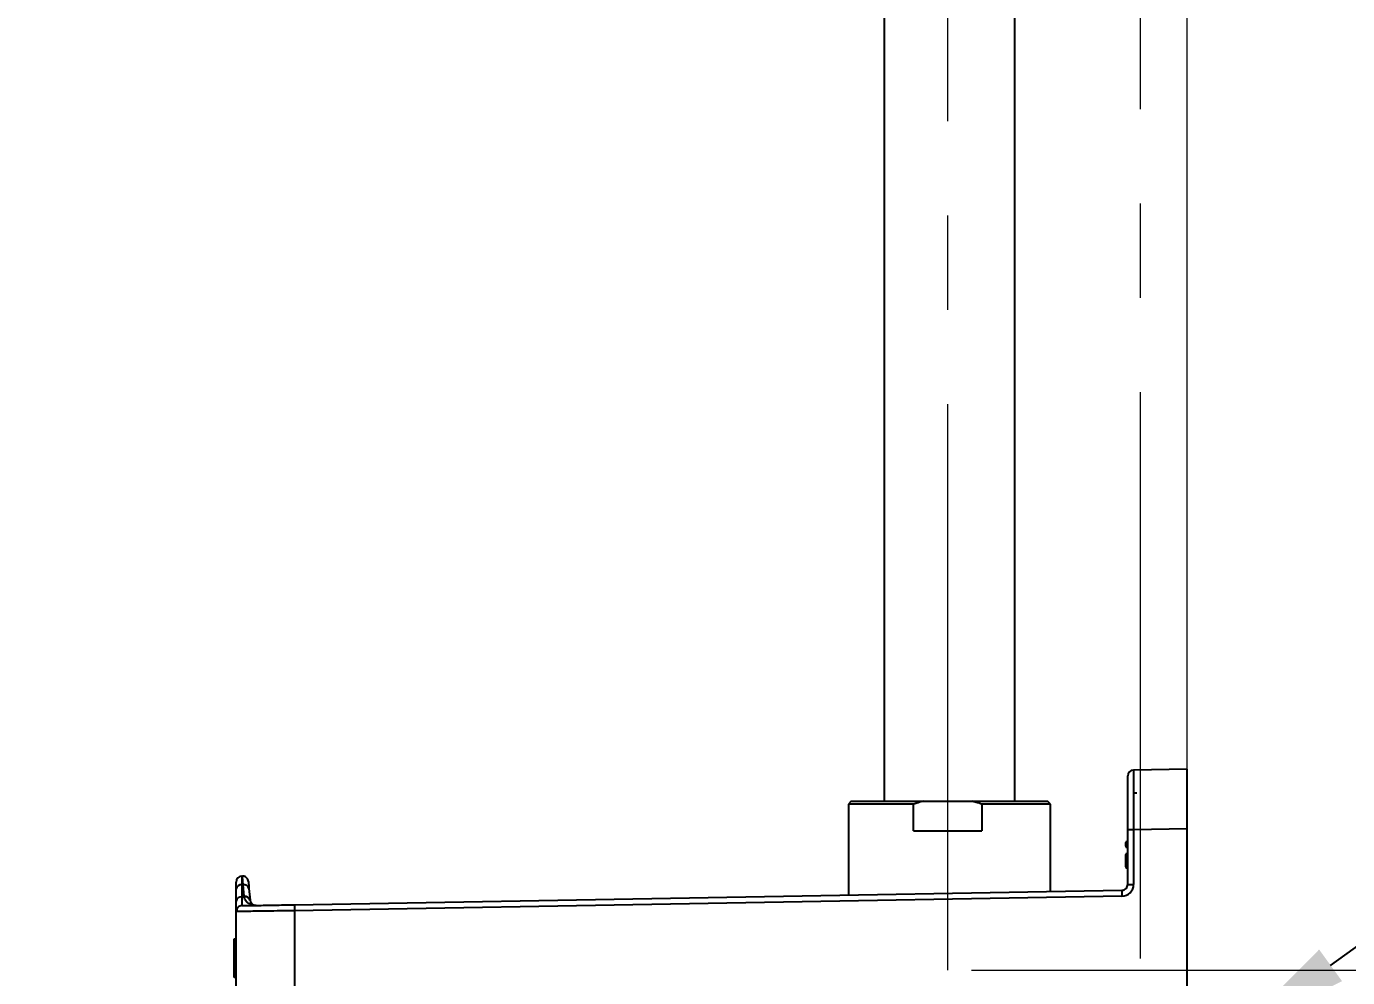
# Model space of a CAD drawing. Extents: x -2463 to 697, y 0 to 2315.
# Drawn here: x -692.6 to -470.4, y 510.6 to 670.6 of the extents above; entities that cross this region are included whole.
import ezdxf
from ezdxf import colors
from ezdxf.entities.mleader import LeaderData, LeaderLine
from ezdxf.math import Vec2, Vec3

# ---------------------------------------------------------------- set-up
doc = ezdxf.new("R2010")
doc.units = 0
doc.header["$LTSCALE"] = 10
doc.header["$MEASUREMENT"] = 0
doc.header["$PDMODE"] = 3
doc.header["$PDSIZE"] = -10
doc.linetypes.add('CENTER2', pattern=[28.575, 19.05, -3.175, 3.175, -3.175])
doc.layers.get('0').update_dxf_attribs({"linetype": 'CONTINUOUS'})
doc.layers.get('DEFPOINTS').update_dxf_attribs({"linetype": 'CONTINUOUS'})
doc.layers.add('Cneter', color=1, linetype='CENTER2', lineweight=13)
doc.layers.add('치수선', color=7, linetype='CONTINUOUS', lineweight=20)
doc.styles.add('Daelim Dimension', font='NanumGothic.ttf')
doc.styles.get("Standard").update_dxf_attribs({"font": 'SYMBOL'})
doc.dimstyles.new('DEFAULT', dxfattribs={"dimscale": 2, "dimtxt": 2, "dimasz": 2, "dimexe": 0, "dimexo": 2, "dimgap": 1, "dimtad": 1, "dimdec": 1, "dimzin": 9, "dimdsep": 46, "dimtxsty": 'Daelim Dimension', "dimcen": 0.5, "dimclrd": 252, "dimclre": 252, "dimclrt": 3, "dimadec": 1, "dimazin": 0, "dimtfac": 1, "dimtdec": 1, "dimtix": 1, "dimtmove": 0, "dimatfit": 3, "dimfxl": 1, "dimtolj": 1, "dimtzin": 1, "dimlwd": 9, "dimlwe": 9, "dimarcsym": 0})

# ---------------------------------------------------------------- blocks, each defined once
blk = doc.blocks.new('*D32')
at = {"color": 5, "lineweight": 9, "ltscale": 0.5, "transparency": 16777216}
for p, q in [((-533.66, 1313.24), (-386.86, 1313.24)), ((-388.86, 519.78), (-388.86, 1305.24)), ((-533.66, 511.78), (-386.86, 511.78))]:
    blk.add_line(p, q, dxfattribs=at)
at = {"color": 5, "ltscale": 0.5, "transparency": 16777216}
for points in [[(-390.19, 1305.24), (-387.53, 1305.24), (-388.86, 1313.24)], [(-390.19, 519.78), (-387.53, 519.78), (-388.86, 511.78)]]:
    blk.add_solid(points, dxfattribs=at)
at = {"layer": 'DEFPOINTS', "color": 0, "ltscale": 0.5, "transparency": 16777216}
for p in [(-537.66, 1313.24), (-388.86, 1313.24), (-537.66, 511.78)]:
    blk.add_point(p, dxfattribs=at)
at = {"color": 7, "ltscale": 0.5, "transparency": 16777216, "insert": (-404.75, 912.51), "char_height": 20, "attachment_point": 5, "rotation": 90, "style": 'Daelim Dimension'}
blk.add_mtext('\\A1;기본 파이프 길이 : 1,000', dxfattribs=at)
blk = doc.blocks.new('*D33')
at = {"color": 5, "lineweight": 9, "ltscale": 0.5, "transparency": 16777216}
for p, q in [((-885.08, 1497.18), (-314.18, 1497.18)), ((-316.18, 1489.18), (-316.18, 498.23)), ((-466.02, 490.23), (-314.18, 490.23))]:
    blk.add_line(p, q, dxfattribs=at)
at = {"color": 5, "ltscale": 0.5, "transparency": 16777216}
for points in [[(-317.51, 1489.18), (-314.84, 1489.18), (-316.18, 1497.18)], [(-317.51, 498.23), (-314.84, 498.23), (-316.18, 490.23)]]:
    blk.add_solid(points, dxfattribs=at)
at = {"layer": 'DEFPOINTS', "color": 0, "ltscale": 0.5, "transparency": 16777216}
for p in [(-889.08, 1497.18), (-470.02, 490.23), (-316.18, 490.23)]:
    blk.add_point(p, dxfattribs=at)
at = {"color": 7, "ltscale": 0.5, "transparency": 16777216, "insert": (-331.88, 993.71), "char_height": 20, "attachment_point": 5, "rotation": 90, "style": 'Daelim Dimension'}
blk.add_mtext('\\A1;(1140~1330)', dxfattribs=at)

msp = doc.modelspace()

# ---------------------------------------------------------------- linework, layer by layer
at = {"color": 7, "linetype": 'Continuous', "lineweight": 25}
for p, q in [((-548.38, 781.21), (-548.38, 540.23)), ((-526.38, 540.23), (-526.38, 723.33)), ((-497.38, 545.63), (-506.4, 545.47)), ((-497.38, 535.63), (-497.38, 545.63)), ((-553.88, 540.23), (-554.38, 539.73)), ((-553.88, 540.23), (-541.69, 540.23)), ((-541.69, 540.23), (-533.63, 540.23)), ((-533.63, 540.23), (-520.88, 540.23)), ((-520.38, 539.73), (-520.88, 540.23)), ((-506.41, 541.63), (-505.88, 541.63)), ((-554.38, 539.73), (-554.38, 524.43)), ((-543.41, 539.73), (-554.38, 539.73)), ((-543.41, 535.23), (-543.41, 539.73)), ((-531.92, 539.73), (-531.92, 535.23)), ((-520.38, 539.73), (-531.92, 539.73)), ((-520.38, 525.02), (-520.38, 539.73)), ((-506.4, 535.47), (-497.38, 535.63)), ((-497.38, 444.84), (-497.38, 535.63)), ((-543.41, 535.23), (-531.92, 535.23)), ((-507.48, 533.45), (-507.48, 533.05)), ((-507.48, 533.45), (-507.38, 533.45)), ((-507.38, 526.23), (-507.38, 535.47)), ((-507.38, 535.47), (-506.4, 535.47)), ((-506.4, 535.47), (-506.4, 526.23)), ((-507.68, 533.05), (-507.68, 533.25)), ((-507.68, 533.05), (-507.48, 533.05)), ((-507.68, 532.85), (-507.68, 533.05)), ((-507.68, 532.65), (-507.68, 532.85)), ((-507.68, 532.85), (-507.48, 532.85)), ((-507.68, 531.06), (-507.68, 531.25)), ((-507.48, 533.05), (-507.48, 532.85)), ((-507.38, 533.05), (-507.48, 533.05)), ((-507.48, 532.85), (-507.48, 532.45)), ((-507.48, 532.85), (-507.38, 532.85)), ((-507.38, 532.45), (-507.48, 532.45)), ((-507.48, 531.45), (-507.48, 530.88)), ((-507.48, 531.45), (-507.38, 531.45)), ((-507.68, 529.19), (-507.68, 531.06)), ((-507.68, 529.18), (-507.68, 529.19)), ((-507.38, 530.88), (-507.48, 530.88)), ((-507.48, 530.88), (-507.48, 529.01)), ((-507.48, 529.01), (-507.38, 529.01)), ((-507.48, 528.98), (-507.38, 528.98)), ((-656.38, 527.63), (-656.38, 526.17)), ((-656.38, 527.63), (-656.3, 527.63)), ((-657.38, 525.46), (-657.38, 526.63)), ((-657.38, 523.41), (-657.38, 525.46)), ((-656.38, 526.17), (-656.38, 524.11)), ((-656.2, 526.17), (-656.38, 526.17)), ((-656.03, 524.22), (-656.2, 526.17)), ((-655.2, 525.55), (-655.03, 523.6)), ((-647.56, 522.8), (-508.37, 525.23)), ((-507.38, 526.23), (-506.4, 526.23)), ((-657.38, 521.65), (-657.38, 523.41)), ((-656.38, 524.11), (-656.02, 524.12)), ((-508.37, 524.23), (-647.56, 521.8)), ((-657.38, 447.61), (-657.38, 521.65)), ((-647.56, 521.8), (-647.56, 447.46)), ((-657.68, 517.09), (-657.58, 517.09)), ((-657.68, 515.81), (-657.58, 515.81)), ((-657.68, 511.44), (-657.7, 511.44)), ((-657.68, 511.21), (-657.7, 511.21)), ((-657.68, 513.18), (-657.58, 513.18)), ((-657.68, 512.36), (-657.68, 513.18)), ((-657.68, 512.36), (-657.58, 512.36)), ((-657.68, 511.81), (-657.58, 511.81)), ((-657.68, 511.8), (-657.68, 511.81)), ((-657.68, 511.81), (-657.58, 511.81)), ((-657.68, 511.81), (-657.68, 511.81)), ((-657.68, 511.81), (-657.58, 511.81)), ((-657.68, 511.81), (-657.68, 511.81)), ((-657.68, 511.81), (-657.58, 511.81)), ((-657.68, 511.81), (-657.68, 511.81)), ((-657.68, 511.81), (-657.58, 511.81)), ((-657.68, 511.81), (-657.68, 511.81)), ((-657.68, 511.81), (-657.58, 511.81)), ((-657.68, 511.81), (-657.68, 511.81)), ((-657.68, 511.81), (-657.58, 511.81)), ((-657.68, 511.81), (-657.68, 511.81)), ((-657.68, 511.81), (-657.58, 511.81)), ((-657.68, 511.81), (-657.68, 511.81)), ((-657.68, 511.81), (-657.58, 511.81)), ((-657.68, 511.81), (-657.68, 511.81)), ((-657.68, 511.8), (-657.58, 511.8)), ((-657.68, 511.79), (-657.68, 511.8)), ((-657.68, 511.8), (-657.58, 511.8)), ((-657.68, 511.8), (-657.68, 511.8)), ((-657.68, 511.8), (-657.58, 511.8)), ((-657.68, 511.8), (-657.68, 511.8)), ((-657.68, 511.8), (-657.58, 511.8)), ((-657.68, 511.8), (-657.68, 511.8)), ((-657.68, 511.8), (-657.58, 511.8)), ((-657.68, 511.8), (-657.68, 511.8)), ((-657.68, 511.8), (-657.58, 511.8)), ((-657.68, 511.8), (-657.68, 511.8)), ((-657.68, 511.8), (-657.58, 511.8)), ((-657.68, 511.8), (-657.68, 511.8)), ((-657.68, 511.79), (-657.58, 511.79)), ((-657.68, 511.78), (-657.68, 511.79)), ((-657.68, 511.79), (-657.58, 511.79)), ((-657.68, 511.79), (-657.68, 511.79)), ((-657.68, 511.79), (-657.58, 511.79)), ((-657.68, 511.79), (-657.68, 511.79)), ((-657.68, 511.79), (-657.58, 511.79)), ((-657.68, 511.79), (-657.68, 511.79)), ((-657.68, 511.79), (-657.58, 511.79)), ((-657.68, 511.79), (-657.68, 511.79)), ((-657.68, 511.78), (-657.58, 511.78)), ((-657.68, 511.77), (-657.68, 511.78)), ((-657.68, 511.78), (-657.58, 511.78)), ((-657.68, 511.78), (-657.68, 511.78)), ((-657.68, 511.78), (-657.58, 511.78)), ((-657.68, 511.78), (-657.68, 511.78)), ((-657.68, 511.78), (-657.58, 511.78)), ((-657.68, 511.78), (-657.68, 511.78)), ((-657.68, 511.77), (-657.58, 511.77)), ((-657.68, 511.76), (-657.68, 511.77)), ((-657.68, 511.77), (-657.58, 511.77)), ((-657.68, 511.77), (-657.68, 511.77)), ((-657.68, 511.77), (-657.58, 511.77)), ((-657.68, 511.77), (-657.68, 511.77)), ((-657.68, 511.76), (-657.58, 511.76)), ((-657.68, 511.75), (-657.68, 511.76)), ((-657.68, 511.76), (-657.58, 511.76)), ((-657.68, 511.76), (-657.68, 511.76)), ((-657.68, 511.76), (-657.58, 511.76)), ((-657.68, 511.76), (-657.68, 511.76)), ((-657.68, 511.76), (-657.58, 511.76)), ((-657.68, 511.76), (-657.68, 511.76)), ((-657.68, 511.75), (-657.58, 511.75)), ((-657.68, 511.74), (-657.68, 511.75)), ((-657.68, 511.75), (-657.58, 511.75)), ((-657.68, 511.75), (-657.68, 511.75)), ((-657.68, 511.75), (-657.58, 511.75)), ((-657.68, 511.75), (-657.68, 511.75)), ((-657.68, 511.74), (-657.58, 511.74)), ((-657.68, 511.73), (-657.68, 511.74)), ((-657.68, 511.74), (-657.58, 511.74)), ((-657.68, 511.74), (-657.68, 511.74)), ((-657.68, 511.73), (-657.58, 511.73)), ((-657.68, 511.72), (-657.68, 511.73)), ((-657.68, 511.73), (-657.58, 511.73)), ((-657.68, 511.73), (-657.68, 511.73)), ((-657.68, 511.73), (-657.58, 511.73)), ((-657.68, 511.73), (-657.68, 511.73)), ((-657.68, 511.72), (-657.58, 511.72)), ((-657.68, 511.71), (-657.68, 511.72)), ((-657.68, 511.72), (-657.58, 511.72)), ((-657.68, 511.72), (-657.68, 511.72)), ((-657.68, 511.72), (-657.58, 511.72)), ((-657.68, 511.72), (-657.68, 511.72)), ((-657.68, 511.71), (-657.58, 511.71)), ((-657.68, 511.7), (-657.68, 511.71)), ((-657.68, 511.71), (-657.58, 511.71)), ((-657.68, 511.71), (-657.68, 511.71)), ((-657.68, 511.7), (-657.58, 511.7)), ((-657.68, 511.69), (-657.68, 511.7)), ((-657.68, 511.7), (-657.58, 511.7)), ((-657.68, 511.7), (-657.68, 511.7)), ((-657.68, 511.69), (-657.58, 511.69)), ((-657.68, 511.68), (-657.68, 511.69)), ((-657.68, 511.69), (-657.58, 511.69)), ((-657.68, 511.69), (-657.68, 511.69)), ((-657.68, 511.69), (-657.58, 511.69)), ((-657.68, 511.69), (-657.68, 511.69)), ((-657.68, 511.68), (-657.58, 511.68)), ((-657.68, 511.67), (-657.68, 511.68)), ((-657.68, 511.68), (-657.58, 511.68)), ((-657.68, 511.68), (-657.68, 511.68)), ((-657.68, 511.67), (-657.58, 511.67)), ((-657.68, 511.66), (-657.68, 511.67)), ((-657.68, 511.67), (-657.58, 511.67)), ((-657.68, 511.67), (-657.68, 511.67)), ((-657.68, 511.65), (-657.68, 511.66)), ((-657.68, 511.66), (-657.58, 511.66)), ((-657.68, 511.66), (-657.58, 511.66)), ((-657.68, 511.66), (-657.68, 511.66)), ((-657.68, 511.21), (-657.68, 511.65)), ((-657.68, 511.65), (-657.58, 511.65)), ((-657.68, 511.21), (-657.58, 511.21)), ((-657.68, 511.21), (-657.58, 511.21)), ((-657.68, 511.21), (-657.68, 511.21)), ((-657.68, 511.2), (-657.68, 511.21)), ((-657.68, 511.2), (-657.58, 511.2)), ((-657.68, 511.2), (-657.58, 511.2)), ((-657.68, 511.2), (-657.68, 511.2)), ((-657.68, 511.2), (-657.58, 511.2)), ((-657.68, 511.2), (-657.68, 511.2)), ((-657.68, 511.19), (-657.68, 511.2)), ((-657.68, 511.19), (-657.58, 511.19)), ((-657.68, 511.19), (-657.58, 511.19)), ((-657.68, 511.19), (-657.68, 511.19)), ((-657.68, 511.18), (-657.68, 511.19)), ((-657.68, 511.18), (-657.58, 511.18)), ((-657.68, 511.18), (-657.58, 511.18)), ((-657.68, 511.18), (-657.68, 511.18)), ((-657.68, 511.17), (-657.68, 511.18)), ((-657.68, 511.17), (-657.58, 511.17)), ((-657.68, 511.17), (-657.58, 511.17)), ((-657.68, 511.17), (-657.68, 511.17)), ((-657.68, 511.17), (-657.58, 511.17)), ((-657.68, 511.17), (-657.68, 511.17)), ((-657.68, 511.16), (-657.68, 511.17)), ((-657.68, 511.16), (-657.58, 511.16)), ((-657.68, 511.16), (-657.58, 511.16)), ((-657.68, 511.16), (-657.68, 511.16)), ((-657.68, 511.15), (-657.68, 511.16)), ((-657.68, 511.15), (-657.58, 511.15)), ((-657.68, 511.15), (-657.58, 511.15)), ((-657.68, 511.15), (-657.68, 511.15)), ((-657.68, 511.15), (-657.58, 511.15)), ((-657.68, 511.15), (-657.68, 511.15)), ((-657.68, 511.14), (-657.68, 511.15)), ((-657.68, 511.14), (-657.58, 511.14)), ((-657.68, 511.14), (-657.68, 511.14)), ((-657.58, 512.36), (-657.58, 513.18)), ((-657.58, 511.8), (-657.58, 511.81)), ((-657.58, 511.81), (-657.58, 511.81)), ((-657.58, 511.81), (-657.58, 511.81)), ((-657.58, 511.81), (-657.58, 511.81)), ((-657.58, 511.81), (-657.58, 511.81)), ((-657.58, 511.81), (-657.58, 511.81)), ((-657.58, 511.81), (-657.58, 511.81)), ((-657.58, 511.81), (-657.58, 511.81)), ((-657.58, 511.81), (-657.58, 511.81)), ((-657.58, 511.79), (-657.58, 511.8)), ((-657.58, 511.8), (-657.58, 511.8)), ((-657.58, 511.8), (-657.58, 511.8)), ((-657.58, 511.8), (-657.58, 511.8)), ((-657.58, 511.8), (-657.58, 511.8)), ((-657.58, 511.8), (-657.58, 511.8)), ((-657.58, 511.8), (-657.58, 511.8)), ((-657.58, 511.78), (-657.58, 511.79)), ((-657.58, 511.79), (-657.58, 511.79)), ((-657.58, 511.79), (-657.58, 511.79)), ((-657.58, 511.79), (-657.58, 511.79)), ((-657.58, 511.79), (-657.58, 511.79)), ((-657.58, 511.77), (-657.58, 511.78)), ((-657.58, 511.78), (-657.58, 511.78)), ((-657.58, 511.78), (-657.58, 511.78)), ((-657.58, 511.78), (-657.58, 511.78)), ((-657.58, 511.76), (-657.58, 511.77)), ((-657.58, 511.77), (-657.58, 511.77)), ((-657.58, 511.77), (-657.58, 511.77)), ((-657.58, 511.75), (-657.58, 511.76)), ((-657.58, 511.76), (-657.58, 511.76)), ((-657.58, 511.76), (-657.58, 511.76)), ((-657.58, 511.76), (-657.58, 511.76)), ((-657.58, 511.74), (-657.58, 511.75)), ((-657.58, 511.75), (-657.58, 511.75)), ((-657.58, 511.75), (-657.58, 511.75)), ((-657.58, 511.73), (-657.58, 511.74)), ((-657.58, 511.74), (-657.58, 511.74)), ((-657.58, 511.72), (-657.58, 511.73)), ((-657.58, 511.73), (-657.58, 511.73)), ((-657.58, 511.73), (-657.58, 511.73)), ((-657.58, 511.71), (-657.58, 511.72)), ((-657.58, 511.72), (-657.58, 511.72)), ((-657.58, 511.72), (-657.58, 511.72)), ((-657.58, 511.7), (-657.58, 511.71)), ((-657.58, 511.71), (-657.58, 511.71)), ((-657.58, 511.69), (-657.58, 511.7)), ((-657.58, 511.7), (-657.58, 511.7)), ((-657.58, 511.68), (-657.58, 511.69)), ((-657.58, 511.69), (-657.58, 511.69)), ((-657.58, 511.69), (-657.58, 511.69)), ((-657.58, 511.67), (-657.58, 511.68)), ((-657.58, 511.68), (-657.58, 511.68)), ((-657.58, 511.66), (-657.58, 511.67)), ((-657.58, 511.67), (-657.58, 511.67)), ((-657.58, 511.65), (-657.58, 511.66)), ((-657.58, 511.66), (-657.58, 511.66)), ((-657.58, 511.21), (-657.58, 511.65)), ((-657.57, 511.44), (-657.58, 511.44)), ((-657.57, 511.21), (-657.58, 511.21)), ((-657.58, 511.21), (-657.58, 511.21)), ((-657.58, 511.2), (-657.58, 511.21)), ((-657.58, 511.2), (-657.58, 511.2)), ((-657.58, 511.2), (-657.58, 511.2)), ((-657.58, 511.19), (-657.58, 511.2)), ((-657.58, 511.19), (-657.58, 511.19)), ((-657.58, 511.18), (-657.58, 511.19)), ((-657.58, 511.18), (-657.58, 511.18)), ((-657.58, 511.17), (-657.58, 511.18)), ((-657.58, 511.17), (-657.58, 511.17)), ((-657.58, 511.17), (-657.58, 511.17)), ((-657.58, 511.16), (-657.58, 511.17)), ((-657.58, 511.16), (-657.58, 511.16)), ((-657.58, 511.15), (-657.58, 511.16)), ((-657.58, 511.15), (-657.58, 511.15)), ((-657.58, 511.15), (-657.58, 511.15)), ((-657.58, 511.14), (-657.58, 511.15)), ((-657.58, 511.14), (-657.58, 511.14)), ((-657.7, 510.76), (-657.68, 510.76)), ((-657.68, 511.14), (-657.58, 511.14)), ((-657.68, 511.13), (-657.68, 511.14)), ((-657.68, 511.13), (-657.58, 511.13)), ((-657.68, 511.13), (-657.58, 511.13)), ((-657.68, 511.13), (-657.68, 511.13)), ((-657.68, 511.13), (-657.58, 511.13)), ((-657.68, 511.13), (-657.68, 511.13)), ((-657.68, 511.12), (-657.68, 511.13)), ((-657.68, 511.12), (-657.58, 511.12)), ((-657.68, 511.12), (-657.58, 511.12)), ((-657.68, 511.12), (-657.68, 511.12)), ((-657.68, 511.12), (-657.58, 511.12)), ((-657.68, 511.12), (-657.68, 511.12)), ((-657.68, 511.11), (-657.68, 511.12)), ((-657.68, 511.11), (-657.58, 511.11)), ((-657.68, 511.11), (-657.58, 511.11)), ((-657.68, 511.11), (-657.68, 511.11)), ((-657.68, 511.11), (-657.58, 511.11)), ((-657.68, 511.11), (-657.68, 511.11)), ((-657.68, 511.1), (-657.68, 511.11)), ((-657.68, 511.1), (-657.58, 511.1)), ((-657.68, 511.1), (-657.58, 511.1)), ((-657.68, 511.1), (-657.68, 511.1)), ((-657.68, 511.1), (-657.58, 511.1)), ((-657.68, 511.1), (-657.68, 511.1)), ((-657.68, 511.09), (-657.68, 511.1)), ((-657.68, 511.09), (-657.58, 511.09)), ((-657.68, 511.09), (-657.58, 511.09)), ((-657.68, 511.09), (-657.68, 511.09)), ((-657.68, 511.09), (-657.58, 511.09)), ((-657.68, 511.09), (-657.68, 511.09)), ((-657.68, 511.09), (-657.58, 511.09)), ((-657.68, 511.09), (-657.68, 511.09)), ((-657.68, 511.08), (-657.68, 511.09)), ((-657.68, 511.08), (-657.58, 511.08)), ((-657.68, 511.08), (-657.58, 511.08)), ((-657.68, 511.08), (-657.68, 511.08)), ((-657.68, 511.08), (-657.58, 511.08)), ((-657.68, 511.08), (-657.68, 511.08)), ((-657.68, 511.08), (-657.58, 511.08)), ((-657.68, 511.08), (-657.68, 511.08)), ((-657.68, 511.08), (-657.58, 511.08)), ((-657.68, 511.08), (-657.68, 511.08)), ((-657.68, 511.07), (-657.68, 511.08)), ((-657.68, 511.07), (-657.58, 511.07)), ((-657.68, 511.07), (-657.58, 511.07)), ((-657.68, 511.07), (-657.68, 511.07)), ((-657.68, 511.07), (-657.58, 511.07)), ((-657.68, 511.07), (-657.68, 511.07)), ((-657.68, 511.07), (-657.58, 511.07)), ((-657.68, 511.07), (-657.68, 511.07)), ((-657.68, 511.07), (-657.58, 511.07)), ((-657.68, 511.07), (-657.68, 511.07)), ((-657.68, 511.07), (-657.58, 511.07)), ((-657.68, 511.07), (-657.68, 511.07)), ((-657.68, 511.06), (-657.68, 511.07)), ((-657.68, 511.06), (-657.58, 511.06)), ((-657.68, 511.06), (-657.58, 511.06)), ((-657.68, 511.06), (-657.68, 511.06)), ((-657.68, 511.06), (-657.58, 511.06)), ((-657.68, 511.06), (-657.68, 511.06)), ((-657.68, 511.06), (-657.58, 511.06)), ((-657.68, 511.06), (-657.68, 511.06)), ((-657.68, 511.06), (-657.58, 511.06)), ((-657.68, 511.06), (-657.68, 511.06)), ((-657.68, 511.06), (-657.58, 511.06)), ((-657.68, 511.06), (-657.68, 511.06)), ((-657.68, 511.06), (-657.58, 511.06)), ((-657.68, 511.06), (-657.68, 511.06)), ((-657.68, 511.06), (-657.58, 511.06)), ((-657.68, 511.06), (-657.68, 511.06)), ((-657.68, 511.06), (-657.58, 511.06)), ((-657.68, 511.06), (-657.68, 511.06)), ((-657.68, 511.06), (-657.58, 511.06)), ((-657.68, 511.06), (-657.68, 511.06)), ((-657.68, 511.06), (-657.58, 511.06)), ((-657.68, 511.06), (-657.68, 511.06)), ((-657.68, 511.06), (-657.58, 511.06)), ((-657.68, 511.06), (-657.68, 511.06)), ((-657.68, 511.06), (-657.58, 511.06)), ((-657.68, 511.06), (-657.68, 511.06)), ((-657.68, 511.06), (-657.58, 511.06)), ((-657.68, 511.06), (-657.68, 511.06)), ((-657.68, 511.06), (-657.58, 511.06)), ((-657.68, 511.06), (-657.68, 511.06)), ((-657.68, 511.06), (-657.58, 511.06)), ((-657.68, 511.06), (-657.68, 511.06)), ((-657.68, 511.06), (-657.58, 511.06)), ((-657.68, 511.06), (-657.68, 511.06)), ((-657.68, 511.06), (-657.58, 511.06)), ((-657.68, 511.06), (-657.68, 511.06)), ((-657.68, 511.05), (-657.68, 511.06)), ((-657.68, 511.05), (-657.58, 511.05)), ((-657.68, 511.05), (-657.58, 511.05)), ((-657.68, 511.05), (-657.68, 511.05)), ((-657.68, 511.05), (-657.58, 511.05)), ((-657.68, 511.05), (-657.68, 511.05)), ((-657.68, 511.05), (-657.58, 511.05)), ((-657.68, 511.05), (-657.68, 511.05)), ((-657.68, 511.05), (-657.58, 511.05)), ((-657.68, 511.05), (-657.68, 511.05)), ((-657.68, 511.05), (-657.58, 511.05)), ((-657.68, 511.05), (-657.68, 511.05)), ((-657.68, 511.05), (-657.58, 511.05)), ((-657.68, 511.05), (-657.68, 511.05)), ((-657.68, 511.04), (-657.68, 511.05)), ((-657.68, 511.04), (-657.58, 511.04)), ((-657.68, 511.04), (-657.58, 511.04)), ((-657.68, 511.04), (-657.68, 511.04)), ((-657.68, 511.04), (-657.58, 511.04)), ((-657.68, 511.04), (-657.68, 511.04)), ((-657.68, 511.04), (-657.58, 511.04)), ((-657.68, 511.04), (-657.68, 511.04)), ((-657.68, 511.04), (-657.58, 511.04)), ((-657.68, 511.04), (-657.68, 511.04)), ((-657.68, 511.03), (-657.68, 511.04)), ((-657.68, 511.03), (-657.58, 511.03)), ((-657.68, 511.03), (-657.58, 511.03)), ((-657.68, 511.03), (-657.68, 511.03)), ((-657.68, 511.03), (-657.58, 511.03)), ((-657.68, 511.03), (-657.68, 511.03)), ((-657.68, 511.03), (-657.58, 511.03)), ((-657.68, 511.03), (-657.68, 511.03)), ((-657.68, 511.02), (-657.68, 511.03)), ((-657.68, 511.02), (-657.58, 511.02)), ((-657.68, 511.02), (-657.58, 511.02)), ((-657.68, 511.02), (-657.68, 511.02)), ((-657.68, 511.02), (-657.58, 511.02)), ((-657.68, 511.02), (-657.68, 511.02)), ((-657.68, 511.01), (-657.68, 511.02)), ((-657.68, 511.01), (-657.58, 511.01)), ((-657.68, 511.01), (-657.58, 511.01)), ((-657.68, 511.01), (-657.68, 511.01)), ((-657.68, 511.01), (-657.58, 511.01)), ((-657.68, 511.01), (-657.68, 511.01)), ((-657.68, 511.01), (-657.58, 511.01)), ((-657.68, 511.01), (-657.68, 511.01)), ((-657.68, 511), (-657.68, 511.01)), ((-657.68, 511), (-657.58, 511)), ((-657.68, 511), (-657.58, 511)), ((-657.68, 511), (-657.68, 511)), ((-657.68, 511), (-657.58, 511)), ((-657.68, 511), (-657.68, 511)), ((-657.68, 510.99), (-657.68, 511)), ((-657.68, 510.99), (-657.58, 510.99)), ((-657.68, 510.99), (-657.58, 510.99)), ((-657.68, 510.99), (-657.68, 510.99)), ((-657.68, 510.98), (-657.68, 510.99)), ((-657.68, 510.98), (-657.58, 510.98)), ((-657.68, 510.98), (-657.58, 510.98)), ((-657.68, 510.98), (-657.68, 510.98)), ((-657.68, 510.98), (-657.58, 510.98)), ((-657.68, 510.98), (-657.68, 510.98)), ((-657.68, 510.97), (-657.68, 510.98)), ((-657.68, 510.97), (-657.58, 510.97)), ((-657.68, 510.97), (-657.58, 510.97)), ((-657.68, 510.97), (-657.68, 510.97)), ((-657.68, 510.97), (-657.58, 510.97)), ((-657.68, 510.97), (-657.68, 510.97)), ((-657.68, 510.96), (-657.68, 510.97)), ((-657.68, 510.96), (-657.58, 510.96)), ((-657.68, 510.96), (-657.58, 510.96)), ((-657.68, 510.96), (-657.68, 510.96)), ((-657.68, 510.95), (-657.68, 510.96)), ((-657.68, 510.95), (-657.58, 510.95)), ((-657.68, 510.95), (-657.58, 510.95)), ((-657.68, 510.95), (-657.68, 510.95)), ((-657.68, 510.94), (-657.68, 510.95)), ((-657.68, 510.94), (-657.58, 510.94)), ((-657.68, 510.94), (-657.58, 510.94)), ((-657.68, 510.94), (-657.68, 510.94)), ((-657.68, 510.94), (-657.58, 510.94)), ((-657.68, 510.94), (-657.68, 510.94)), ((-657.68, 510.93), (-657.68, 510.94)), ((-657.68, 510.93), (-657.58, 510.93)), ((-657.68, 510.93), (-657.58, 510.93)), ((-657.68, 510.93), (-657.68, 510.93)), ((-657.68, 510.92), (-657.68, 510.93)), ((-657.68, 510.92), (-657.58, 510.92)), ((-657.68, 510.92), (-657.58, 510.92)), ((-657.68, 510.92), (-657.68, 510.92)), ((-657.68, 510.91), (-657.68, 510.92)), ((-657.68, 510.91), (-657.58, 510.91)), ((-657.68, 510.91), (-657.58, 510.91)), ((-657.68, 510.91), (-657.68, 510.91)), ((-657.68, 510.9), (-657.68, 510.91)), ((-657.68, 510.9), (-657.58, 510.9)), ((-657.68, 510.9), (-657.58, 510.9)), ((-657.68, 510.9), (-657.68, 510.9)), ((-657.68, 510.56), (-657.68, 510.9)), ((-657.58, 510.55), (-657.68, 510.55)), ((-657.58, 511.13), (-657.58, 511.14)), ((-657.58, 511.13), (-657.58, 511.13)), ((-657.58, 511.13), (-657.58, 511.13)), ((-657.58, 511.12), (-657.58, 511.13)), ((-657.58, 511.12), (-657.58, 511.12)), ((-657.58, 511.12), (-657.58, 511.12)), ((-657.58, 511.11), (-657.58, 511.12)), ((-657.58, 511.11), (-657.58, 511.11)), ((-657.58, 511.11), (-657.58, 511.11)), ((-657.58, 511.1), (-657.58, 511.11)), ((-657.58, 511.1), (-657.58, 511.1)), ((-657.58, 511.1), (-657.58, 511.1)), ((-657.58, 511.09), (-657.58, 511.1)), ((-657.58, 511.09), (-657.58, 511.09)), ((-657.58, 511.09), (-657.58, 511.09)), ((-657.58, 511.09), (-657.58, 511.09)), ((-657.58, 511.08), (-657.58, 511.09)), ((-657.58, 511.08), (-657.58, 511.08)), ((-657.58, 511.08), (-657.58, 511.08)), ((-657.58, 511.08), (-657.58, 511.08)), ((-657.58, 511.08), (-657.58, 511.08)), ((-657.58, 511.07), (-657.58, 511.08)), ((-657.58, 511.07), (-657.58, 511.07)), ((-657.58, 511.07), (-657.58, 511.07)), ((-657.58, 511.07), (-657.58, 511.07)), ((-657.58, 511.07), (-657.58, 511.07)), ((-657.58, 511.07), (-657.58, 511.07)), ((-657.58, 511.06), (-657.58, 511.07)), ((-657.58, 511.06), (-657.58, 511.06)), ((-657.58, 511.06), (-657.58, 511.06)), ((-657.58, 511.06), (-657.58, 511.06)), ((-657.58, 511.06), (-657.58, 511.06)), ((-657.58, 511.06), (-657.58, 511.06)), ((-657.58, 511.06), (-657.58, 511.06)), ((-657.58, 511.06), (-657.58, 511.06)), ((-657.58, 511.06), (-657.58, 511.06)), ((-657.58, 511.06), (-657.58, 511.06)), ((-657.58, 511.06), (-657.58, 511.06)), ((-657.58, 511.06), (-657.58, 511.06)), ((-657.58, 511.06), (-657.58, 511.06)), ((-657.58, 511.06), (-657.58, 511.06)), ((-657.58, 511.06), (-657.58, 511.06)), ((-657.58, 511.06), (-657.58, 511.06)), ((-657.58, 511.06), (-657.58, 511.06)), ((-657.58, 511.06), (-657.58, 511.06)), ((-657.58, 511.05), (-657.58, 511.06)), ((-657.58, 511.05), (-657.58, 511.05)), ((-657.58, 511.05), (-657.58, 511.05)), ((-657.58, 511.05), (-657.58, 511.05)), ((-657.58, 511.05), (-657.58, 511.05)), ((-657.58, 511.05), (-657.58, 511.05)), ((-657.58, 511.05), (-657.58, 511.05)), ((-657.58, 511.04), (-657.58, 511.05)), ((-657.58, 511.04), (-657.58, 511.04)), ((-657.58, 511.04), (-657.58, 511.04)), ((-657.58, 511.04), (-657.58, 511.04)), ((-657.58, 511.04), (-657.58, 511.04)), ((-657.58, 511.03), (-657.58, 511.04)), ((-657.58, 511.03), (-657.58, 511.03)), ((-657.58, 511.03), (-657.58, 511.03)), ((-657.58, 511.03), (-657.58, 511.03)), ((-657.58, 511.02), (-657.58, 511.03)), ((-657.58, 511.02), (-657.58, 511.02)), ((-657.58, 511.02), (-657.58, 511.02)), ((-657.58, 511.01), (-657.58, 511.02)), ((-657.58, 511.01), (-657.58, 511.01)), ((-657.58, 511.01), (-657.58, 511.01)), ((-657.58, 511.01), (-657.58, 511.01)), ((-657.58, 511), (-657.58, 511.01)), ((-657.58, 511), (-657.58, 511)), ((-657.58, 511), (-657.58, 511)), ((-657.58, 510.99), (-657.58, 511)), ((-657.58, 510.99), (-657.58, 510.99)), ((-657.58, 510.98), (-657.58, 510.99)), ((-657.58, 510.98), (-657.58, 510.98)), ((-657.58, 510.98), (-657.58, 510.98)), ((-657.58, 510.97), (-657.58, 510.98)), ((-657.58, 510.97), (-657.58, 510.97)), ((-657.58, 510.97), (-657.58, 510.97)), ((-657.58, 510.96), (-657.58, 510.97)), ((-657.58, 510.96), (-657.58, 510.96)), ((-657.58, 510.95), (-657.58, 510.96)), ((-657.58, 510.95), (-657.58, 510.95)), ((-657.58, 510.94), (-657.58, 510.95)), ((-657.58, 510.94), (-657.58, 510.94)), ((-657.58, 510.94), (-657.58, 510.94)), ((-657.58, 510.93), (-657.58, 510.94)), ((-657.58, 510.93), (-657.58, 510.93)), ((-657.58, 510.92), (-657.58, 510.93)), ((-657.58, 510.92), (-657.58, 510.92)), ((-657.58, 510.91), (-657.58, 510.92)), ((-657.58, 510.91), (-657.58, 510.91)), ((-657.58, 510.9), (-657.58, 510.91)), ((-657.58, 510.9), (-657.58, 510.9)), ((-657.58, 510.56), (-657.58, 510.9)), ((-657.58, 510.76), (-657.57, 510.76))]:
    msp.add_line(p, q, dxfattribs=at)
at = {"color": 8, "linetype": 'Continuous', "lineweight": 25}
msp.add_line((-507.48, 529.01), (-507.48, 528.98), dxfattribs=at)
at = {"color": 7, "linetype": 'Continuous', "lineweight": 25, "flags": 128}
for points in [[(-655.3, 526.72), (-655.34, 526.9), (-655.4, 527.07)], [(-655.3, 526.72), (-655.3, 526.64), (-655.28, 526.41), (-655.24, 526.04), (-655.2, 525.55)], [(-656.4, 522.65), (-656.59, 522.62), (-656.76, 522.57)]]:
    msp.add_lwpolyline(points, dxfattribs=at)
at = {"color": 7, "linetype": 'Continuous', "lineweight": 25}
for centre, radius, start, end in [((-506.38, 544.47), 1, 91, 180), ((-507.48, 533.25), 0.2, 90, 180), ((-507.48, 532.65), 0.2, 180, 270), ((-507.48, 531.25), 0.2, 90, 180), ((-507.49, 531.07), 0.19, 183.368, 273.0113), ((-507.49, 529.2), 0.19, 183.3679, 273.0114), ((-507.48, 529.18), 0.2, 180, 270), ((-656.38, 526.63), 1, 90, 180), ((-656.3, 526.63), 1, 65.7229, 90), ((-656.51, 525.28), 0.893, 81.9501, 168.5786), ((-656.04, 525.31), 0.871, 15.7906, 100.4202), ((-508.4, 526.23), 2, 271, 0), ((-494.04, 524.73), 14.34, 178.0016, 181.9984), ((-656.51, 523.23), 0.893, 81.9501, 168.5786), ((-656.38, 521.65), 1, 130.9512, 180), ((-655.87, 523.36), 0.871, 15.791, 100.4198), ((-654.03, 524.4), 2, 185, 187.9497), ((-655.84, 523.28), 0.858, 18.421, 101.8395), ((-654.03, 523.69), 1, 185, 187.9497), ((-633.23, 522.3), 14.33, 178.001, 181.999)]:
    msp.add_arc(centre, radius, start, end, dxfattribs=at)
for points, knots in [([(-506.4, 545.47), (-506.4, 545.42), (-506.4, 545.31), (-506.41, 544.48), (-506.41, 543.28), (-506.41, 542.17), (-506.41, 541.63)], [0, 0, 0, 0, 0.259868, 0.513156, 0.759867, 1, 1, 1, 1]), ([(-507.38, 535.47), (-507.38, 536.65), (-507.38, 539.01), (-507.38, 541.99), (-507.38, 544.07), (-507.38, 544.34), (-507.38, 544.47)], [0, 0, 0, 0, 0.25001, 0.5, 0.74999, 1, 1, 1, 1]), ([(-541.69, 540.23), (-542.02, 540.15), (-542.59, 540), (-543.16, 539.81), (-543.41, 539.73)], [0, 0, 0, 0, 0.560149, 1, 1, 1, 1]), ([(-531.92, 539.73), (-532.23, 539.83), (-532.8, 540.02), (-533.38, 540.16), (-533.63, 540.23)], [0, 0, 0, 0, 0.559103, 1, 1, 1, 1]), ([(-506.41, 541.63), (-506.41, 540.72), (-506.41, 538.85), (-506.4, 536.62), (-506.4, 535.47)], [0, 0, 0, 0, 0.486536, 1, 1, 1, 1]), ([(-656.2, 526.17), (-656.21, 526.39), (-656.24, 526.84), (-656.29, 527.45), (-656.29, 527.56), (-656.3, 527.63)], [0, 0, 0, 0, 0.260955, 0.514957, 1, 1, 1, 1]), ([(-655.4, 527.06), (-655.45, 527.14), (-655.54, 527.31), (-655.77, 527.49), (-656.03, 527.6), (-656.21, 527.6), (-656.3, 527.6)], [0, 0, 0, 0, 0.251937, 0.508587, 0.760595, 1, 1, 1, 1]), ([(-508.37, 525.23), (-508.24, 525.25), (-507.98, 525.28), (-507.65, 525.51), (-507.43, 525.84), (-507.4, 526.1), (-507.38, 526.23)], [0, 0, 0, 0, 0.25, 0.5, 0.75, 1, 1, 1, 1]), ([(-656.76, 522.57), (-656.85, 522.53), (-657.03, 522.43), (-657.19, 522.2), (-657.26, 521.92), (-657.21, 521.74), (-657.19, 521.65)], [0, 0, 0, 0, 0.246495, 0.498124, 0.750574, 1, 1, 1, 1]), ([(-656.4, 522.65), (-656.27, 522.65), (-656, 522.65), (-653.97, 522.69), (-651.05, 522.74), (-648.72, 522.78), (-647.56, 522.8)], [0, 0, 0, 0, 0.249983, 0.499975, 0.749982, 1, 1, 1, 1]), ([(-654.02, 522.69), (-654.44, 522.74), (-655.06, 522.83), (-655.78, 523.41), (-655.94, 523.88), (-656.02, 524.12)], [0, 0, 0, 0, 0.499546, 0.750229, 1, 1, 1, 1]), ([(-655.02, 523.55), (-654.91, 523.29), (-654.67, 522.76), (-654.23, 522.71), (-654.02, 522.69)], [0, 0, 0, 0, 0.499425, 1, 1, 1, 1]), ([(-647.56, 521.8), (-648.35, 521.79), (-649.9, 521.77), (-652.03, 521.73), (-653.81, 521.71), (-655.22, 521.69), (-656.25, 521.67), (-657.15, 521.65), (-657.29, 521.65), (-657.38, 521.65)], [0, 0, 0, 0, 0.154007, 0.2997582, 0.4372487, 0.5664718, 0.6874237, 0.8000987, 1, 1, 1, 1]), ([(-657.68, 515.81), (-657.68, 516.02), (-657.68, 516.45), (-657.68, 516.92), (-657.68, 517.02), (-657.68, 517.09)], [0, 0, 0, 0, 0.2936259, 0.5726162, 1, 1, 1, 1]), ([(-657.68, 513.18), (-657.68, 513.74), (-657.68, 514.7), (-657.68, 515.48), (-657.68, 515.81)], [0, 0, 0, 0, 0.588254, 1, 1, 1, 1]), ([(-657.58, 515.81), (-657.58, 516.02), (-657.58, 516.45), (-657.58, 516.92), (-657.58, 517.02), (-657.58, 517.09)], [0, 0, 0, 0, 0.2936259, 0.5726162, 1, 1, 1, 1]), ([(-657.58, 513.18), (-657.58, 513.74), (-657.58, 514.7), (-657.58, 515.48), (-657.58, 515.81)], [0, 0, 0, 0, 0.588254, 1, 1, 1, 1]), ([(-657.68, 511.85), (-657.68, 511.87), (-657.68, 512.04), (-657.68, 512.22), (-657.68, 512.36)], [0, 0, 0, 0, 0.152992, 1, 1, 1, 1]), ([(-657.58, 511.85), (-657.58, 511.87), (-657.58, 512.04), (-657.58, 512.22), (-657.58, 512.36)], [0, 0, 0, 0, 0.152992, 1, 1, 1, 1])]:
    msp.add_open_spline(points, degree=3, knots=knots, dxfattribs=at)
at = {"color": 8, "linetype": 'Continuous', "lineweight": 25}
msp.add_open_spline([(-656.38, 524.11), (-656.38, 523.89), (-656.38, 523.46), (-656.39, 523), (-656.39, 522.73), (-656.4, 522.7), (-656.4, 522.68)], degree=3, knots=[0, 0, 0, 0, 0.276852, 0.553703, 0.830556, 1, 1, 1, 1], dxfattribs=at)
at = {"layer": 'Cneter', "lineweight": 5, "ltscale": 0.5}
for p, q in [((-537.66, 511.78), (-537.66, 1428.93)), ((-505.31, 894.78), (-505.31, 350.32))]:
    msp.add_line(p, q, dxfattribs=at)
at = {"layer": '치수선'}
msp.add_line((-497.38, 289.09), (-497.38, 1533.78), dxfattribs=at)

# ---------------------------------------------------------------- dimensions: what is measured, and where the dimension line sits
at = {"color": 5, "ltscale": 0.5}
for base, p1, p2, text, picture, middle in [((-316.18, 490.23), (-889.08, 1497.18), (-470.02, 490.23), '(1140~1330)', '*D33', (-331.88, 993.71)), ((-388.86, 1313.24), (-537.66, 511.78), (-537.66, 1313.24), '기본 파이프 길이 : 1,000', '*D32', (-404.75, 912.51))]:
    dim = msp.add_linear_dim(base=base, p1=p1, p2=p2, angle=90, text=text, dimstyle='DEFAULT', override={"dimtxt": 10, "dimasz": 4, "dimexe": 1, "dimdec": 0, "dimclrd": 5, "dimclre": 5, "dimclrt": 7}, dxfattribs=at)
    dim.commit()
    dim.dimension.update_dxf_attribs({"geometry": picture, "text_midpoint": middle})

# ---------------------------------------------------------------- leaders
at = {"ltscale": 0.5}
ml = msp.add_multileader_mtext('Standard', dxfattribs=at)
ml.set_content('G1/2-14TH', color=256)
ml.set_leader_properties(color=5)
ml.build(insert=Vec2(0, 0))
ml.multileader.update_dxf_attribs({"text_left_attachment_type": 6, "text_right_attachment_type": 6, "dogleg_length": 0.36, "arrow_head_size": 20})
ctx = ml.context
ctx.base_point, ctx.char_height, ctx.arrow_head_size, ctx.landing_gap_size, ctx.plane_origin = Vec3(-297.43, 639.65), 20, 20, 0.09, Vec3(-489.46, 500.88)
ctx.left_attachment, ctx.right_attachment = 6, 6
notes = []
notes.append((ctx, [(0, (1, 1, 0), (-297.79, 639.65), (1, 0), 0.36, [(0, [(-489.46, 500.88)], 0, [])])]))
ctx.mtext.insert, ctx.mtext.flow_direction = Vec3(-297.34, 663.65), 5
for ctx, leaders in notes:
    for number, flags, end, landing, length, lines in leaders:
        leader = LeaderData()
        leader.index, (leader.has_last_leader_line, leader.has_dogleg_vector, leader.attachment_direction) = number, flags
        leader.last_leader_point, leader.dogleg_vector, leader.dogleg_length = Vec3(end), Vec3(landing), length
        for number, points, colour, breaks in lines:
            line = LeaderLine()
            line.index, line.vertices, line.color, line.breaks = number, Vec3.list(points), colors.encode_raw_color(colour), breaks
            leader.lines.append(line)
        ctx.leaders.append(leader)

doc.saveas('drawing.dxf')
